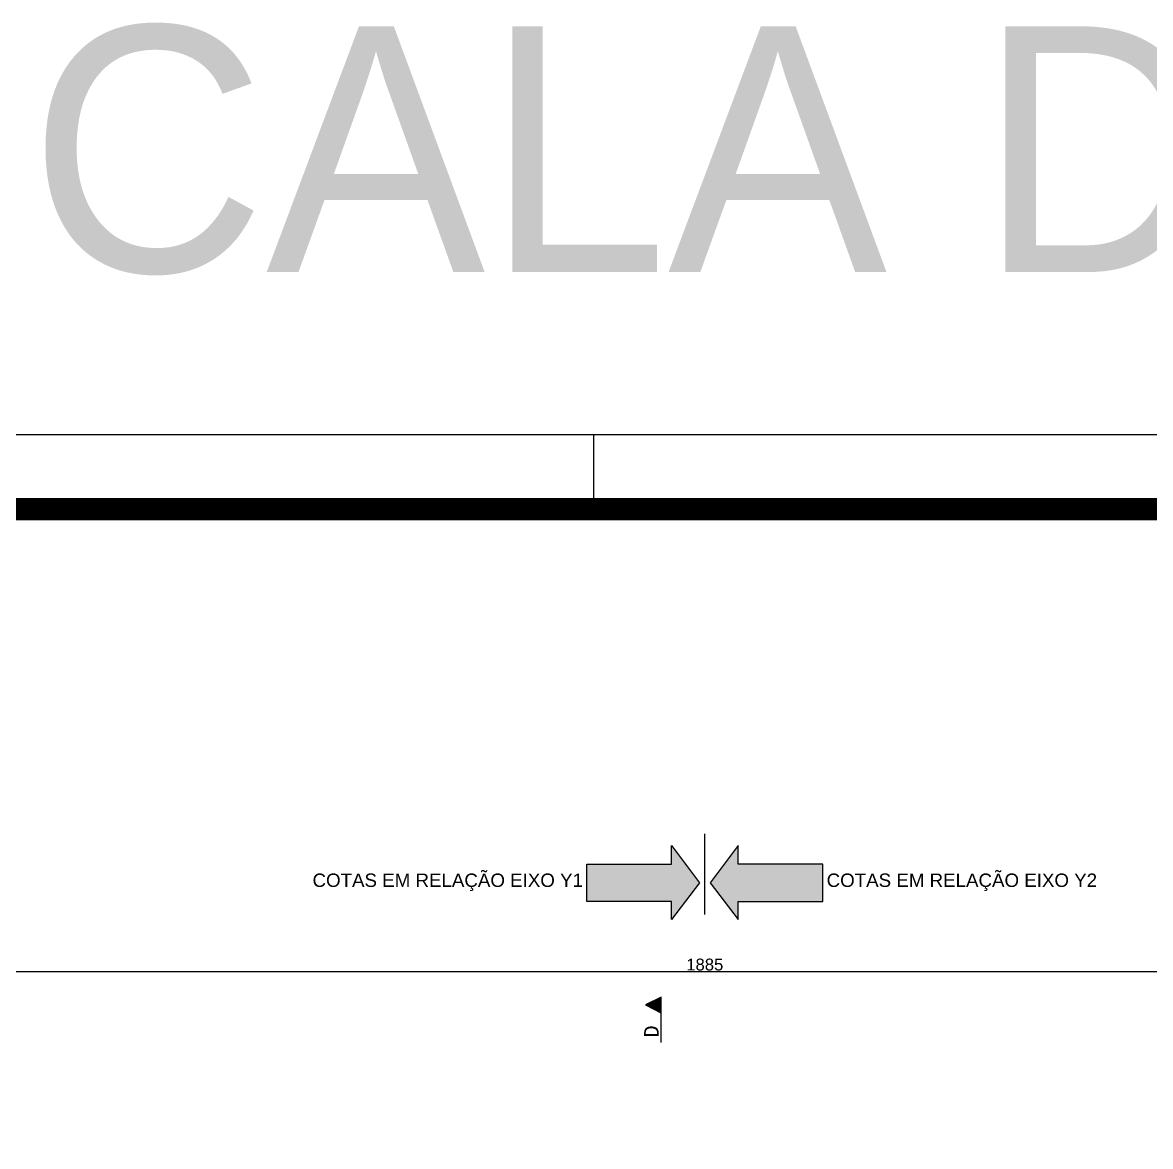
# Model space of a CAD drawing. Header units: millimetres. Extents: x -967 to 563, y -1588 to 506.
# Drawn here: x 58.12 to 73.27, y -220.83 to -205.73 of the extents above; entities that cross this region are included whole.
import ezdxf
from ezdxf.enums import TextEntityAlignment as Align

# ---------------------------------------------------------------- set-up
doc = ezdxf.new("R2010")
doc.units = ezdxf.units.MM
for name, pattern in [('CONTINU', [0]), ('DASHDOT', [1, 0.5, -0.25, 0, -0.25]), ('HIDDEN', [9.525, 6.35, -3.175])]:
    doc.linetypes.add(name, pattern=pattern)
for name, color, linetype in [('00 - IMPPER - FOLHA - BORDAS', 1, 'Continuous'), ('226', 9, 'Continuous'), ('COTAS', 1, 'Continuous'), ('EIXOS', 8, 'DASHDOT'), ('TEXTO_EIXOS', 7, 'Continuous')]:
    doc.layers.add(name, color=color, linetype=linetype)
doc.styles.add('ARIAL', font='arial.ttf')
doc.styles.add('CYPETXT', font='arial.ttf', dxfattribs={"height": 0.2})
doc.styles.add('TD1', font='', dxfattribs={"width": 1.125, "height": 0.0033})
doc.styles.add('TQS_LUCIDA_CONSOLE', font='lucon.TTF')
doc.styles.get('TD1').set_extended_font_data('Century Gothic')
doc.dimstyles.new('AVILLA 100 2', dxfattribs={"dimtxt": 0.16, "dimasz": 0.06, "dimexe": 0.05, "dimexo": 0.05, "dimgap": 0.01, "dimtad": 3, "dimdec": 1, "dimlfac": 100, "dimzin": 9, "dimdsep": 46, "dimtxsty": 'ARIAL', "dimblk": 'ORIGIN', "dimcen": 1.5, "dimclrd": 10, "dimclre": 10, "dimclrt": 7, "dimadec": 0, "dimazin": 0, "dimtfac": 1, "dimtdec": 1, "dimtmove": 0, "dimatfit": 1, "dimfxl": 1, "dimarcsym": 0})

# ---------------------------------------------------------------- blocks, each defined once
blk = doc.blocks.new('a0 impper')
at = {"layer": '00 - IMPPER - FOLHA - BORDAS'}
blk.add_line((2745.989, 1199.811), (2745.989, 1198.811), dxfattribs=at)
blk.add_lwpolyline([(2701.089, 1145.411), (2701.089, 1115.711), (2819.989, 1115.711), (2819.989, 1199.811), (2702.589, 1199.811)], dxfattribs=at)
at = {"layer": '00 - IMPPER - FOLHA - BORDAS', "const_width": 0.3}
blk.add_lwpolyline([(2703.589, 1116.711), (2818.989, 1116.711), (2818.989, 1198.811), (2703.589, 1198.811)], close=True, dxfattribs=at)
blk = doc.blocks.new('_CORTEA')
for p, q in [((-1.215955, 0), (-1.008539, 0.414832)), ((-1.213134, 0.001738), (-1.008539, 0.41093)), ((-1.054453, 0.319101), (-0.962626, 0.319101)), ((-1.038497, 0.351012), (-0.978581, 0.351012)), ((-1.022543, 0.382922), (-0.994535, 0.382922)), ((-1.008539, 0.414832), (-0.801992, 0.001738)), ((-1.008539, 0.410929), (-0.803943, 0.001739)), ((0, 0), (-1.215955, 0)), ((-1.213134, 0.001739), (0, 0.001739)), ((-1.198048, 0.03191), (-0.819029, 0.03191)), ((-1.182092, 0.06382), (-0.834984, 0.06382)), ((-1.166137, 0.09573), (-0.85094, 0.09573)), ((-1.150182, 0.12764), (-0.866895, 0.12764)), ((-1.134225, 0.159551), (-0.882851, 0.159551)), ((-1.11827, 0.191461), (-0.898806, 0.191461)), ((-1.102411, 0.223182), (-0.91476, 0.223369)), ((-1.086361, 0.255281), (-0.930716, 0.255281)), ((-1.070407, 0.287191), (-0.946671, 0.287191))]:
    blk.add_line(p, q)
blk.add_lwpolyline([(-1.213134, 0.001739), (-1.008539, 0.410929), (-0.803943, 0.001739), (-1.213134, 0.001739)])
blk = doc.blocks.new('_Origin')
at = {"color": 0, "linetype": 'ByBlock', "lineweight": -2}
blk.add_line((0, 0), (-1, 0), dxfattribs=at)
blk.add_circle((0, 0), 0.5, dxfattribs=at)
blk = doc.blocks.new('*D49')
at = {"layer": 'COTAS', "color": 10, "lineweight": -2, "transparency": 16777216}
blk.add_line((730.094, -131.643), (748.824, -131.643), dxfattribs=at)
at = {"layer": 'Defpoints', "color": 0, "transparency": 16777216}
for p in [(730.034, -131.643), (748.884, -131.643), (748.884, -131.643)]:
    blk.add_point(p, dxfattribs=at)
at = {"layer": 'COTAS', "color": 10, "lineweight": -2, "transparency": 16777216, "xscale": 0.06, "yscale": 0.06, "zscale": 0.06, "rotation": 180}
blk.add_blockref('_Origin', (730.034, -131.643), dxfattribs=at)
at = {"layer": 'COTAS', "color": 10, "lineweight": -2, "transparency": 16777216, "xscale": 0.06, "yscale": 0.06, "zscale": 0.06}
blk.add_blockref('_Origin', (748.884, -131.643), dxfattribs=at)
at = {"layer": 'COTAS', "color": 7, "transparency": 16777216, "insert": (739.459, -131.551), "char_height": 0.16, "attachment_point": 5, "style": 'ARIAL'}
blk.add_mtext('1885', dxfattribs=at)
blk = doc.blocks.new('EIXOS DE OBRA TERREO1')
at = {"linetype": 'CONTINU', "ltscale": 0.05}
h = blk.add_hatch(color=8, dxfattribs=at)
h.dxf.hatch_style = 1
h.paths.add_polyline_path([(739.0131, -129.9525), (739.0131, -130.2025), (737.8756, -130.2025), (737.8756, -130.7025), (739.0131, -130.7025), (739.0131, -130.9469), (739.3881, -130.4525)])
h = blk.add_hatch(color=8, dxfattribs=at)
h.dxf.hatch_style = 1
h.paths.add_polyline_path([(739.9054, -129.9525), (739.9054, -130.2025), (741.0429, -130.2025), (741.0429, -130.7025), (739.9054, -130.7025), (739.9054, -130.9469), (739.5304, -130.4525)])
for points, elevation in [([(737.8756, -130.2025), (739.0131, -130.2025), (739.0131, -129.9525), (739.3881, -130.4525), (739.0131, -130.9469), (739.0131, -130.7025), (737.8756, -130.7025)], -0.0202), ([(741.0429, -130.2025), (739.9054, -130.2025), (739.9054, -129.9525), (739.5304, -130.4525), (739.9054, -130.9469), (739.9054, -130.7025), (741.0429, -130.7025)], 0.0202)]:
    blk.add_lwpolyline(points, close=True, dxfattribs=dict(elevation=elevation))
at = {"layer": 'EIXOS', "color": 9, "linetype": 'HIDDEN', "ltscale": 0.5}
blk.add_line((739.4592, -130.8772), (739.4592, -129.7925), dxfattribs=at)
at = {"layer": 'TEXTO_EIXOS', "char_height": 0.18, "width": 4.053587, "attachment_point": 5, "style": 'CYPETXT'}
for s, insert in [('COTAS EM RELAÇÃO EIXO Y1', (736.0064, -130.4454, -0.0202)), ('COTAS EM RELAÇÃO EIXO Y2', (742.9121, -130.4454, 0.0202))]:
    blk.add_mtext(s, dxfattribs=dict(at, insert=insert))
at = {"layer": 'COTAS'}
dim = blk.add_linear_dim(base=(748.8842, -131.6426), p1=(730.0342, -131.6426), p2=(748.8842, -131.6426), dimstyle='AVILLA 100 2', dxfattribs=at)
dim.commit()
dim.dimension.update_dxf_attribs({"geometry": '*D49', "text_midpoint": (739.4592, -131.5509)})

msp = doc.modelspace()

# ---------------------------------------------------------------- block references
msp.add_blockref('a0 impper', (-2680.1975, -1411.0778))
at = {"color": 9, "linetype": 'ByBlock'}
msp.add_blockref('EIXOS DE OBRA TERREO1', (-672.1735, -86.8324), dxfattribs=at)
at = {"layer": '226', "xscale": -0.5, "yscale": 0.5, "zscale": 0.01, "rotation": 90}
msp.add_blockref('_CORTEA', (66.6981, -219.4296), dxfattribs=at)

# ---------------------------------------------------------------- texts
at = {"color": 7, "style": 'TD1'}
msp.add_text('A0 - ESCALA DE PLOTAGEM =1:100', height=3.3, dxfattribs=at).set_placement((80.3418, -209.0809), align=Align.CENTER)
msp.add_text('A0 - ESCALA DE PLOTAGEM =1:100', height=3.3, dxfattribs=at).set_placement((80.3418, -209.0809), align=Align.CENTER)
at = {"layer": '226', "style": 'TQS_LUCIDA_CONSOLE'}
msp.add_text('D', height=0.195, rotation=90, dxfattribs=at).set_placement((66.6656, -219.3646))

doc.saveas('drawing.dxf')
